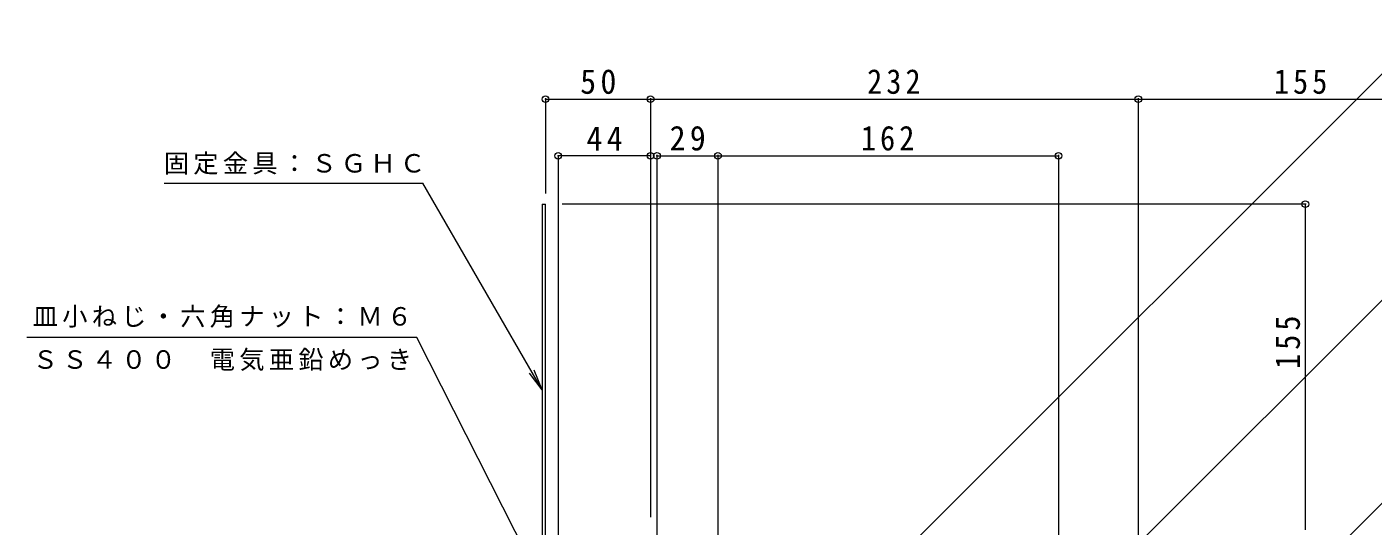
# Model space of a CAD drawing. Units: millimetres at full size, sheet at 1:4. Extents: x -473 to 494, y -549 to 529.
# Drawn here: x -473 to 168, y -75 to 163 of the extents above; entities that cross this region are included whole.
import ezdxf

# ---------------------------------------------------------------- set-up
doc = ezdxf.new("R2010")
doc.units = ezdxf.units.MM
doc.header["$LTSCALE"] = 4
doc.header["$PDMODE"] = 32
doc.header["$PDSIZE"] = 3.2
for name, color, linetype, lineweight in [('0-4_その他', 7, 'Continuous', 9), ('0-5_寸法', 7, 'Continuous', 9), ('0-8', 2, 'Continuous', 9)]:
    doc.layers.add(name, color=color, linetype=linetype, lineweight=lineweight)
doc.styles.add('ＭＳ ゴシック', font='')
doc.styles.get('ＭＳ ゴシック').set_extended_font_data('MS Gothic')

msp = doc.modelspace()

# ---------------------------------------------------------------- linework, layer by layer
at = {"layer": '0-4_その他'}
for p, q in [((-225.977, 129.261), (-225.977, 83.754)), ((-225.977, 128.711), (-175.977, 128.711)), ((-175.977, 129.261), (-175.977, -70.234)), ((-175.977, 128.711), (56.023, 128.711)), ((56.023, 129.261), (56.023, -302.29)), ((56.023, 128.711), (211.023, 128.711)), ((-175.977, 101.761), (-219.977, 101.761)), ((-219.977, 101.761), (-219.977, -173.956)), ((-172.945, 102.2), (-172.945, -106.267)), ((-172.945, 101.761), (-143.945, 101.761)), ((-143.945, 102.2), (-143.945, -137.444)), ((-143.945, 101.761), (18.054, 101.761)), ((18.054, 102.2), (18.054, -292.476)), ((135.935, 78.766), (-217.977, 78.766)), ((135.479, 78.766), (135.479, -76.234))]:
    msp.add_line(p, q, dxfattribs=at)
for p in [(-225.977, 128.711), (-175.977, 128.711), (56.023, 128.711), (-219.977, 101.761), (-175.977, 101.761), (-172.945, 101.761), (-143.945, 101.761), (18.054, 101.761), (135.479, 78.766)]:
    msp.add_point(p, dxfattribs=at)
at = {"layer": '0-5_寸法'}
for p, q in [((-136.856, -168.004), (194.292, 163.145)), ((-115.75, -254.629), (228.643, 89.764)), ((-407.443, 88.793), (-284.375, 88.793)), ((-227.578, -9.582), (-284.375, 88.793)), ((-287.182, 15.228), (-472.668, 15.228)), ((-227.059, -103.235), (-287.182, 15.228)), ((-227.578, -9.582), (-233.665, -1.649)), ((-227.578, -9.582), (-231.405, -0.343)), ((-29.665, -265.263), (228.643, -6.956))]:
    msp.add_line(p, q, dxfattribs=at)
at = {"layer": '0-8'}
for p, q in [((-227.578, 78.766), (-225.977, 78.766)), ((-227.578, 78.766), (-227.578, -281.234)), ((-225.977, -281.234), (-225.977, 78.766))]:
    msp.add_line(p, q, dxfattribs=at)

# ---------------------------------------------------------------- texts
at = {"layer": '0-4_その他', "color": 2, "char_height": 11.73, "attachment_point": 7, "style": 'ＭＳ ゴシック'}
for s, insert in [('\\T1.27;\\W0.95;50', (-209.477, 131.111)), ('\\T1.27;\\W0.9;232', (-72.977, 131.111)), ('\\T1.27;\\W0.9;155', (120.523, 131.111)), ('\\T1.27;\\W0.95;44', (-206.477, 104.161)), ('\\T1.27;\\W0.95;29', (-166.945, 104.161)), ('\\T1.27;\\W0.9;162', (-75.946, 104.161))]:
    msp.add_mtext(s, dxfattribs=dict(at, insert=insert))
at = {"layer": '0-4_その他', "color": 2, "insert": (133.079, 0.291), "char_height": 11.73, "attachment_point": 7, "rotation": 90, "style": 'ＭＳ ゴシック'}
msp.add_mtext('\\T1.27;\\W0.9;155', dxfattribs=at)
at = {"layer": '0-5_寸法', "char_height": 8.798, "attachment_point": 7, "style": 'ＭＳ ゴシック'}
for s, insert in [('\\T1.17;固定金具：ＳＧＨＣ', (-407.559, 92.788)), ('\\T1.17;皿小ねじ・六角ナット：Ｍ６', (-469.925, 19.933)), ('\\T1.17;ＳＳ４００\u3000電気亜鉛めっき', (-469.925, -0.67))]:
    msp.add_mtext(s, dxfattribs=dict(at, insert=insert))

doc.saveas('drawing.dxf')
